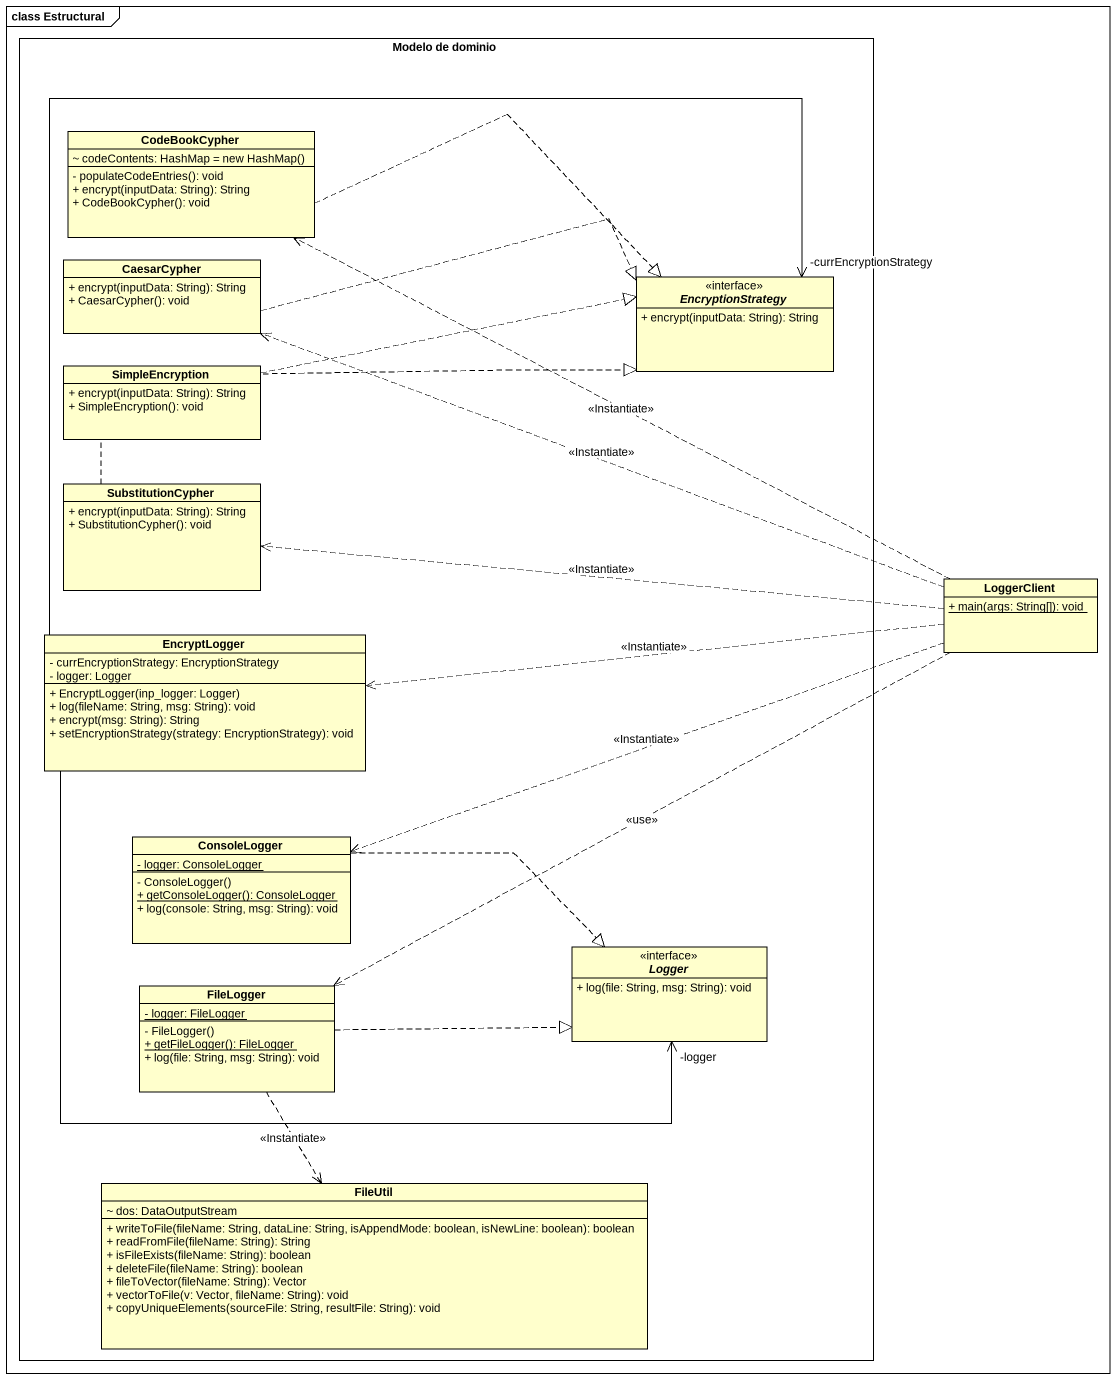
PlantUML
@startuml
mainframe class Estructural
hide circle
hide empty members
skinparam classAttributeIconSize 0
rectangle "Modelo de dominio" as Modelo_de_dominio {
  class CodeBookCypher {
    {field} ~ codeContents: HashMap = new HashMap()
    - populateCodeEntries(): void
    + encrypt(inputData: String): String
    + CodeBookCypher(): void
  }
  class CaesarCypher {
    + encrypt(inputData: String): String
    + CaesarCypher(): void
  }
  interface EncryptionStrategy <<interface>> {
    + encrypt(inputData: String): String
  }
  class SimpleEncryption {
    + encrypt(inputData: String): String
    + SimpleEncryption(): void
  }
  class SubstitutionCypher {
    + encrypt(inputData: String): String
    + SubstitutionCypher(): void
  }
  class EncryptLogger {
    - currEncryptionStrategy: EncryptionStrategy
    - logger: Logger
    + EncryptLogger(inp_logger: Logger)
    + log(fileName: String, msg: String): void
    + encrypt(msg: String): String
    + setEncryptionStrategy(strategy: EncryptionStrategy): void
  }
  class ConsoleLogger {
    {static} - logger: ConsoleLogger
    - ConsoleLogger()
    {static} + getConsoleLogger(): ConsoleLogger
    + log(console: String, msg: String): void
  }
  interface Logger <<interface>> {
    + log(file: String, msg: String): void
  }
  class FileLogger {
    {static} - logger: FileLogger
    - FileLogger()
    {static} + getFileLogger(): FileLogger
    + log(file: String, msg: String): void
  }
  class FileUtil {
    ~ dos: DataOutputStream
    + writeToFile(fileName: String, dataLine: String, isAppendMode: boolean, isNewLine: boolean): boolean
    + readFromFile(fileName: String): String
    + isFileExists(fileName: String): boolean
    + deleteFile(fileName: String): boolean
    + fileToVector(fileName: String): Vector
    + vectorToFile(v: Vector, fileName: String): void
    + copyUniqueElements(sourceFile: String, resultFile: String): void
  }
}
class LoggerClient {
  {static} + main(args: String[]): void
}
CodeBookCypher .right.|> EncryptionStrategy
CaesarCypher .right.|> EncryptionStrategy
SimpleEncryption .right.|> EncryptionStrategy
SubstitutionCypher .right.|> EncryptionStrategy
LoggerClient .left.> CodeBookCypher : <<Instantiate>>
LoggerClient .left.> CaesarCypher : <<Instantiate>>
LoggerClient .left.> SubstitutionCypher : <<Instantiate>>
LoggerClient .left.> EncryptLogger : <<Instantiate>>
LoggerClient .left.> ConsoleLogger : <<Instantiate>>
LoggerClient .left.> FileLogger : <<use>>
EncryptLogger -up-> "-currEncryptionStrategy" EncryptionStrategy
EncryptLogger --> "-logger" Logger
ConsoleLogger .right.|> Logger
FileLogger .right.|> Logger
FileLogger ..> FileUtil : <<Instantiate>>
@enduml
